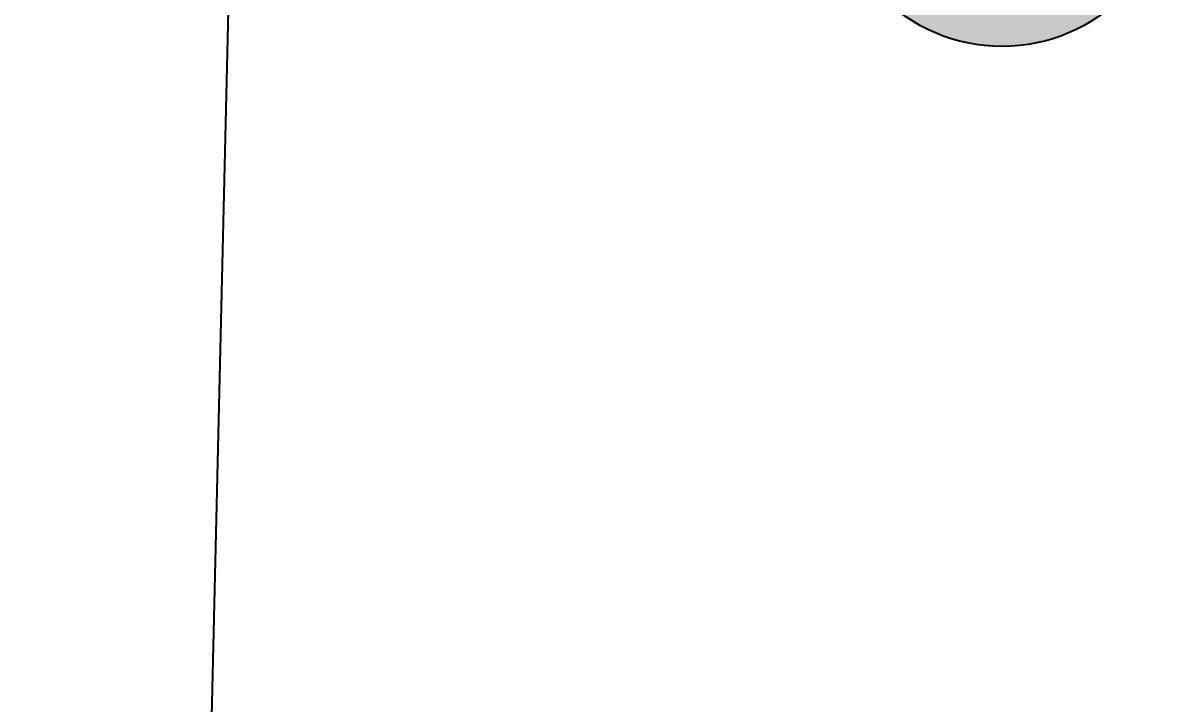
# Model space of a CAD drawing. Extents: x 390844 to 396105, y 6060704 to 6064255.
# Drawn here: x 394148.8 to 394222.9, y 6062134 to 6062177.9 of the extents above; entities that cross this region are included whole.
import ezdxf
from ezdxf.enums import TextEntityAlignment as Align

# ---------------------------------------------------------------- set-up
doc = ezdxf.new("R2010")
doc.units = 0
doc.header["$LTSCALE"] = 5
doc.linetypes.add('foc-QUARTERLINE', pattern=[33, 25, -3, 2, -3])
for name, color, linetype in [('AS-UNDERLAY-H', 141, 'Continuous'), ('CG-NOTES', 7, 'Continuous'), ('L-QSEC', 8, 'foc-QUARTERLINE')]:
    doc.layers.add(name, color=color, linetype=linetype)
doc.styles.add('80L', font='ARIALN.TTF', dxfattribs={"height": 10})

# ---------------------------------------------------------------- blocks, each defined once
blk = doc.blocks.new('*U418')
at = {"layer": 'AS-UNDERLAY-H'}
h = blk.add_hatch(color=256, dxfattribs=at)
h.dxf.hatch_style = 1
edge = h.paths.add_edge_path()
edge.add_arc((0, 0), 11, 0, 360)
at = {"layer": 'CG-NOTES', "color": 182}
blk.add_circle((0, 0), 11, dxfattribs=at)
at = {"color": 182, "style": '80L'}
blk.add_attdef('#', text='', height=10, dxfattribs=at).set_placement((0, 0), align=Align.MIDDLE_CENTER)

msp = doc.modelspace()

# ---------------------------------------------------------------- linework, layer by layer
at = {"layer": 'L-QSEC'}
msp.add_line((394167.657, 6062418.646), (394148.822, 6061614.529), dxfattribs=at)

# ---------------------------------------------------------------- block references
at = {"layer": 'CG-NOTES', "xscale": 1.000775450743918, "yscale": 1.000775450743918, "zscale": 1.000775450743918}
msp.add_blockref('*U418', (394211.891, 6062187.364, 856.214), dxfattribs=at).add_auto_attribs({'#': '45'})

doc.saveas('drawing.dxf')
